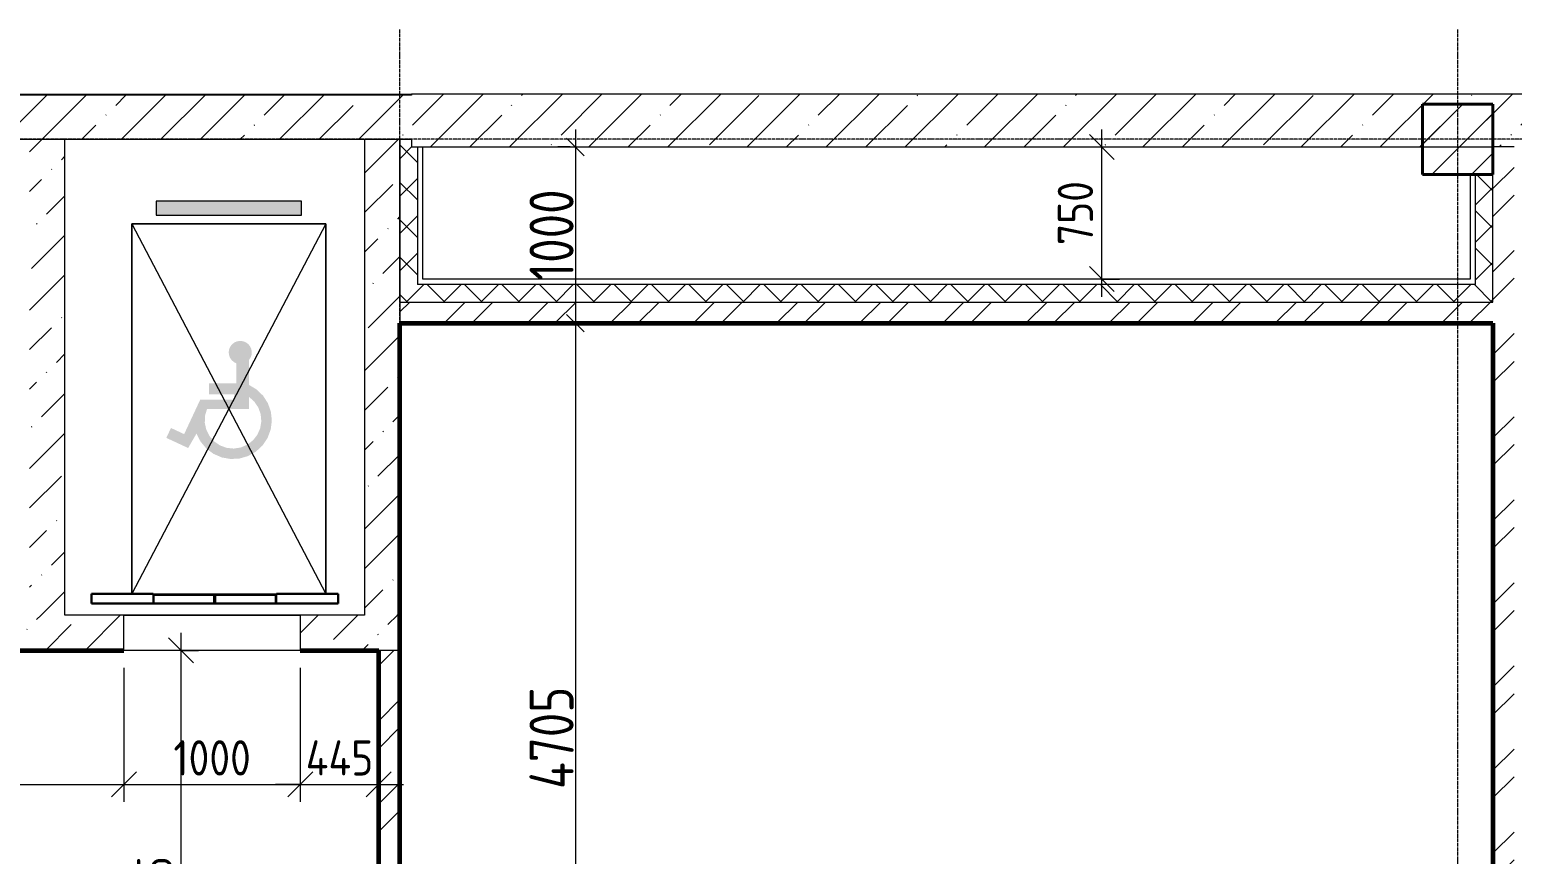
# Model space of a CAD drawing. Header units: millimetres. Extents: x -56773 to 225775, y -262288 to 26541.
# Drawn here: x 47500 to 55910, y 5347 to 10027 of the extents above; entities that cross this region are included whole.
import ezdxf

# ---------------------------------------------------------------- set-up
doc = ezdxf.new("R2010")
doc.units = ezdxf.units.MM
for name, pattern in [('ADSK_Линия сетки', [25, 20, -2.5, 0, -2.5]), ('ADSK_Невидимые', [5, 3, -2]), ('ADSK_Штриховая_ш2 п1_5', [4.5, 3, -1.5])]:
    doc.linetypes.add(name, pattern=pattern)
for name, color, linetype, lineweight in [('3.2) Штук 4 вып Сентябрь', 162, 'Continuous', 60), ('Двери', 7, 'Continuous', 9), ('Несущие колонны', 7, 'Continuous', 18), ('Обобщенные модели', 7, 'ADSK_Невидимые', 18), ('Оборудование', 7, 'Continuous', 18), ('Оси', 7, 'Continuous', 9), ('Перекрытие', 7, 'Continuous', 18), ('Размеры', 7, 'Continuous', 9), ('Стены внутренние', 7, 'Continuous', 18), ('Стены наружные', 7, 'Continuous', 18), ('Стены штриховка', 7, 'Continuous', 9), ('Узлы', 7, 'Continuous', 18)]:
    doc.layers.add(name, color=color, linetype=linetype, lineweight=lineweight)
doc.styles.add('GOST Common_3', font='', dxfattribs={"width": 0.9, "height": 200})
doc.styles.add('GOST Common_5', font='', dxfattribs={"width": 0.85, "height": 250})
doc.styles.get('GOST Common_3').set_extended_font_data('GOST Common')
doc.styles.get('GOST Common_5').set_extended_font_data('GOST Common')
doc.dimstyles.new('ADSK_Основной_2_0_2', dxfattribs={"dimscale": 304.8, "dimtxt": 201.142999, "dimasz": 0.463911, "dimexe": 0.328084, "dimexo": 0.328084, "dimgap": 0.164042, "dimtad": 1, "dimdec": 3, "dimrnd": 0.001, "dimdsep": 46, "dimtxsty": 'GOST Common_3', "dimblk1": 'OBLIQUE', "dimblk2": 'OBLIQUE', "dimsah": 1, "dimcen": 0.09, "dimdle": 0.328084, "dimazin": 2, "dimtfac": 1, "dimtdec": 4, "dimtix": 1, "dimtmove": 0, "dimatfit": 3, "dimfxl": 1, "dimtvp": 1, "dimtolj": 1, "dimtzin": 0, "dimlwd": 20, "dimlwe": 20, "dimarcsym": 2})
doc.dimstyles.new('ADSK_Основной_окр', dxfattribs={"dimscale": 304.8, "dimtxt": 251.428749, "dimasz": 0.328084, "dimexe": 0.328084, "dimexo": 0.328084, "dimgap": 0.032808, "dimtad": 1, "dimdec": 0, "dimrnd": 5, "dimdsep": 46, "dimtxsty": 'GOST Common_5', "dimblk1": 'OBLIQUE', "dimblk2": 'OBLIQUE', "dimsah": 1, "dimcen": 0.09, "dimdle": 0.328084, "dimazin": 2, "dimtfac": 1, "dimtdec": 4, "dimtix": 1, "dimtmove": 0, "dimatfit": 3, "dimfxl": 1, "dimtvp": 1, "dimtolj": 1, "dimtzin": 0, "dimlwd": 20, "dimlwe": 20, "dimarcsym": 2})
pattern_1 = [(45, (0, 0), (-224.5064, 224.5064), []), (45, (224.5, 0), (-224.5064, 224.5064), [396.875, -79.375, 3.353, -76.022])]
pattern_2 = [(45, (0, 0), (-235.7317, 235.7317), []), (45, (157.15, 0), (-235.7317, 235.7317), [])]
pattern_3 = [(45, (0, 0), (84.19025, 308.69666), [396.875, -79.375, 3.353, -76.022])]
pattern_4 = [(45, (0, 0), (-106.066, 106.066), []), (135, (0, 0), (-106.066, -106.066), [])]

# ---------------------------------------------------------------- blocks, each defined once
blk = doc.blocks.new('AS-Shakhta_lifta-GOST_5746-2003 - Лифт_3_2700х1700 проем 1000-730833-Кладочный план подвала')
at = {"layer": 'Оборудование'}
h = blk.add_hatch(color=256, dxfattribs=at)
h.paths.add_polyline_path([(-9.5, 464.1), (-60.4, 461.4), (-109.3, 447.2), (-153.5, 422), (-190.9, 387.4), (-219.3, 345.2), (-237.2, 297.5), (-243.7, 247), (-238.5, 196.4), (-221.7, 148.3), (-194.4, 105.3), (-157.9, 69.8), (-114.3, 43.6), (-114.3, -98), (-123.4, -111.8), (-128.8, -127.6), (-130, -144.1), (-127, -160.5), (-120, -175.5), (-109.5, -188.4), (-96, -198.1), (-80.6, -204.2), (-64.1, -206.2), (-47.6, -203.9), (-32.3, -197.6), (-19, -187.7), (-8.6, -174.7), (-1.8, -159.5), (0.9, -143.1), (-0.6, -126.6), (-6.2, -110.9), (-15.5, -97.2), (-28, -86.3), (-42.9, -78.8), (-42.9, 35.4), (113.5, 35.4), (113.5, 97.4), (-31, 97.4), (-31, 128.1), (162.8, 128.1), (253.6, 322.9), (328.5, 288), (354.7, 344.2), (231, 401.8), (183.6, 319.7), (160.7, 365.2), (128, 404.3), (87.2, 434.8), (40.6, 455.1)])
h.paths.add_polyline_path([(-27.9, 404.9), (12.2, 401), (50, 387.2), (83.3, 364.5), (109.8, 334.2), (128, 298.2), (136.6, 258.9), (135.3, 218.6), (123.9, 180), (-114.3, 180), (-114.3, 111.7), (-144.4, 138.5), (-166.9, 171.9), (-180.4, 209.8), (-184, 249.9), (-177.6, 289.7), (-161.5, 326.6), (-136.7, 358.3), (-104.7, 382.9), (-67.7, 398.8)])
at = {"layer": 'Узлы'}
blk.add_hatch(color=256, dxfattribs=at).paths.add_polyline_path([(412.5, -920), (-412.5, -920), (-412.5, -1000), (412.5, -1000)])
at = {"layer": 'Обобщенные модели', "linetype": 'Continuous', "lineweight": 30}
for p, q in [((780, 1285), (-620, 1285)), ((-620, 1230), (-620, 1285)), ((-267, 1235), (-267, 1285)), ((-267, 1285), (77, 1285)), ((77, 1285), (77, 1235)), ((83, 1235), (83, 1285)), ((83, 1285), (427, 1285)), ((427, 1285), (427, 1235)), ((780, 1230), (780, 1285)), ((-270, 1230), (-620, 1230)), ((77, 1235), (-267, 1235)), ((427, 1235), (83, 1235)), ((430, 1230), (780, 1230))]:
    blk.add_line(p, q, dxfattribs=at)
at = {"layer": 'Обобщенные модели'}
for p, q in [((-270, 1235), (-270, 1285)), ((430, 1235), (430, 1285))]:
    blk.add_line(p, q, dxfattribs=at)
at = {"layer": 'Оборудование'}
for p, q in [((-405, 1350), (595, 1350)), ((-550, -870), (-550, 1230)), ((550, -870), (-550, 1230)), ((-550, -870), (550, 1230)), ((550, 1230), (-550, 1230)), ((-550, 1230), (-550, -870)), ((550, 1230), (550, -870)), ((550, -870), (550, 1230)), ((550, -870), (-550, -870)), ((-550, -870), (550, -870))]:
    blk.add_line(p, q, dxfattribs=at)
at = {"layer": 'Узлы'}
for p, q in [((412.5, -920), (-412.5, -920)), ((-412.5, -920), (-412.5, -1000)), ((412.5, -1000), (412.5, -920)), ((-412.5, -1000), (412.5, -1000))]:
    blk.add_line(p, q, dxfattribs=at)
blk = doc.blocks.new('ADSK_Дверь_Проем - ADSK_Дверь_Проем-1125809-Кладочный план подвала')
at = {"layer": 'Двери', "linetype": 'ADSK_Штриховая_ш2 п1_5'}
for p, q in [((-500, 100), (500, 100)), ((-500, -100), (500, -100))]:
    blk.add_line(p, q, dxfattribs=at)
blk = doc.blocks.new('ADSK_КолоннаЖБ_Прямоугольная - 400x400 мм-1809659-Кладочный план подвала')
at = {"layer": 'Несущие колонны', "lineweight": 40}
for p, q in [((-200, 200), (200, 200)), ((-200, -200), (-200, 200)), ((200, 200), (200, -200)), ((200, -200), (-200, -200))]:
    blk.add_line(p, q, dxfattribs=at)
blk = doc.blocks.new('_Oblique')
at = {"color": 0, "linetype": 'ByBlock', "lineweight": -2}
blk.add_line((-0.5, -0.5), (0.5, 0.5), dxfattribs=at)
blk = doc.blocks.new('DIMBLOCK437-Кладочный план подвала')
at = {"layer": 'Defpoints', "color": 0, "transparency": 16777216}
for p in [(50666.1, 9361.7), (50595.3, 8361.7), (50666.1, 8361.7)]:
    blk.add_point(p, dxfattribs=at)
at = {"layer": 'Размеры', "color": 0, "lineweight": 20, "transparency": 16777216}
for p, q in [((50595.3, 9461.7), (50595.3, 8261.7)), ((50566.1, 9361.7), (50495.3, 9361.7)), ((50566.1, 8361.7), (50495.3, 8361.7))]:
    blk.add_line(p, q, dxfattribs=at)
at = {"layer": 'Размеры', "color": 0, "lineweight": 20, "transparency": 16777216, "xscale": 100, "yscale": 100, "zscale": 100}
for p, rotation in [((50595.3, 9361.7), 90), ((50595.3, 8361.7), 270)]:
    blk.add_blockref('_Oblique', p, dxfattribs=dict(at, rotation=rotation))
at = {"layer": 'Размеры', "color": 0, "lineweight": 9, "transparency": 16777216, "insert": (50460.3, 8861.7), "char_height": 250, "width": 644.339, "attachment_point": 5, "rotation": 90, "style": 'GOST Common_5'}
blk.add_mtext('\\A1;1000', dxfattribs=at)
blk = doc.blocks.new('DIMBLOCK438-Кладочный план подвала')
at = {"layer": 'Defpoints', "color": 0, "transparency": 16777216}
for p in [(50666.1, 8361.7), (50180, 3655), (50595.3, 3655)]:
    blk.add_point(p, dxfattribs=at)
at = {"layer": 'Размеры', "color": 0, "lineweight": 20, "transparency": 16777216}
for p, q in [((50595.3, 8461.7), (50595.3, 3555)), ((50566.1, 8361.7), (50495.3, 8361.7)), ((50280, 3655), (50695.3, 3655))]:
    blk.add_line(p, q, dxfattribs=at)
at = {"layer": 'Размеры', "color": 0, "lineweight": 20, "transparency": 16777216, "xscale": 100, "yscale": 100, "zscale": 100}
for p, rotation in [((50595.3, 8361.7), 90), ((50595.3, 3655), 270)]:
    blk.add_blockref('_Oblique', p, dxfattribs=dict(at, rotation=rotation))
at = {"layer": 'Размеры', "color": 0, "lineweight": 9, "transparency": 16777216, "insert": (50460.3, 6008.3), "char_height": 250, "width": 721.047, "attachment_point": 5, "rotation": 90, "style": 'GOST Common_5'}
blk.add_mtext('\\A1;4705', dxfattribs=at)
blk = doc.blocks.new('DIMBLOCK440-Кладочный план подвала')
at = {"layer": 'Defpoints', "color": 0, "transparency": 16777216}
for p in [(53481.6, 9361.7), (53581.6, 9361.7), (53481.6, 8611.7)]:
    blk.add_point(p, dxfattribs=at)
at = {"layer": 'Размеры', "color": 0, "lineweight": 20, "transparency": 16777216}
for p, q in [((53581.6, 8511.7), (53581.6, 9461.7)), ((53581.6, 9361.7), (53681.6, 9361.7)), ((53581.6, 8611.7), (53681.6, 8611.7))]:
    blk.add_line(p, q, dxfattribs=at)
at = {"layer": 'Размеры', "color": 0, "lineweight": 20, "transparency": 16777216, "xscale": 141.4, "yscale": 141.4, "zscale": 141.4}
for p, rotation in [((53581.6, 9361.7), 90), ((53581.6, 8611.7), 270)]:
    blk.add_blockref('_Oblique', p, dxfattribs=dict(at, rotation=rotation))
at = {"layer": 'Размеры', "color": 0, "lineweight": 9, "transparency": 16777216, "insert": (53431.6, 8986.7), "char_height": 200, "width": 454.106, "attachment_point": 5, "rotation": 90, "style": 'GOST Common_3'}
blk.add_mtext('\\A1;750', dxfattribs=at)
blk = doc.blocks.new('DIMBLOCK441-Кладочный план подвала')
at = {"layer": 'Defpoints', "color": 0, "transparency": 16777216}
for p in [(49600, 6505), (50180, 4101), (50180, 3655)]:
    blk.add_point(p, dxfattribs=at)
at = {"layer": 'Размеры', "color": 0, "lineweight": 20, "transparency": 16777216}
for p, q in [((49600, 6405), (49600, 4001)), ((50180, 3755), (50180, 4201)), ((49500, 4101), (50280, 4101))]:
    blk.add_line(p, q, dxfattribs=at)
at = {"layer": 'Размеры', "color": 0, "lineweight": 20, "transparency": 16777216, "xscale": 141.4, "yscale": 141.4, "zscale": 141.4, "rotation": 180}
blk.add_blockref('_Oblique', (49600, 4101), dxfattribs=at)
at = {"layer": 'Размеры', "color": 0, "lineweight": 20, "transparency": 16777216, "xscale": 141.4, "yscale": 141.4, "zscale": 141.4}
blk.add_blockref('_Oblique', (50180, 4101), dxfattribs=at)
at = {"layer": 'Размеры', "color": 0, "lineweight": 9, "transparency": 16777216, "insert": (49890, 4251), "char_height": 200, "width": 454.106, "attachment_point": 5, "style": 'GOST Common_3'}
blk.add_mtext('\\A1;580', dxfattribs=at)
blk = doc.blocks.new('DIMBLOCK444-Кладочный план подвала')
at = {"layer": 'Defpoints', "color": 0, "transparency": 16777216}
for p in [(48035, 6505), (45800, 5844.7), (48035, 5744.7)]:
    blk.add_point(p, dxfattribs=at)
at = {"layer": 'Размеры', "color": 0, "lineweight": 20, "transparency": 16777216}
for p, q in [((48035, 6405), (48035, 5644.7)), ((45700, 5744.7), (48135, 5744.7)), ((45800, 5744.7), (45800, 5644.7))]:
    blk.add_line(p, q, dxfattribs=at)
at = {"layer": 'Размеры', "color": 0, "lineweight": 20, "transparency": 16777216, "xscale": 141.4, "yscale": 141.4, "zscale": 141.4, "rotation": 180}
blk.add_blockref('_Oblique', (45800, 5744.7), dxfattribs=at)
at = {"layer": 'Размеры', "color": 0, "lineweight": 20, "transparency": 16777216, "xscale": 141.4, "yscale": 141.4, "zscale": 141.4}
blk.add_blockref('_Oblique', (48035, 5744.7), dxfattribs=at)
at = {"layer": 'Размеры', "color": 0, "lineweight": 9, "transparency": 16777216, "insert": (46917.5, 5894.7), "char_height": 200, "width": 605.475, "attachment_point": 5, "style": 'GOST Common_3'}
blk.add_mtext('\\A1;2235', dxfattribs=at)
blk = doc.blocks.new('DIMBLOCK445-Кладочный план подвала')
at = {"layer": 'Defpoints', "color": 0, "transparency": 16777216}
for p in [(48035, 6505), (49035, 6505), (49035, 5744.7)]:
    blk.add_point(p, dxfattribs=at)
at = {"layer": 'Размеры', "color": 0, "lineweight": 20, "transparency": 16777216}
for p, q in [((48035, 6405), (48035, 5644.7)), ((49035, 6405), (49035, 5644.7)), ((47935, 5744.7), (49135, 5744.7))]:
    blk.add_line(p, q, dxfattribs=at)
at = {"layer": 'Размеры', "color": 0, "lineweight": 20, "transparency": 16777216, "xscale": 141.4, "yscale": 141.4, "zscale": 141.4, "rotation": 180}
blk.add_blockref('_Oblique', (48035, 5744.7), dxfattribs=at)
at = {"layer": 'Размеры', "color": 0, "lineweight": 20, "transparency": 16777216, "xscale": 141.4, "yscale": 141.4, "zscale": 141.4}
blk.add_blockref('_Oblique', (49035, 5744.7), dxfattribs=at)
at = {"layer": 'Размеры', "color": 0, "lineweight": 9, "transparency": 16777216, "insert": (48535, 5894.7), "char_height": 200, "width": 560.473, "attachment_point": 5, "style": 'GOST Common_3'}
blk.add_mtext('\\A1;1000', dxfattribs=at)
blk = doc.blocks.new('DIMBLOCK446-Кладочный план подвала')
at = {"layer": 'Defpoints', "color": 0, "transparency": 16777216}
for p in [(49035, 6505), (49480, 5844.7), (49480, 5744.7)]:
    blk.add_point(p, dxfattribs=at)
at = {"layer": 'Размеры', "color": 0, "lineweight": 20, "transparency": 16777216}
for p, q in [((49035, 6405), (49035, 5644.7)), ((49035, 5744.7), (48893.6, 5744.7)), ((49035, 5744.7), (49480, 5744.7)), ((49480, 5744.7), (49480, 5644.7)), ((49480, 5744.7), (49621.4, 5744.7))]:
    blk.add_line(p, q, dxfattribs=at)
at = {"layer": 'Размеры', "color": 0, "lineweight": 20, "transparency": 16777216, "xscale": 141.4, "yscale": 141.4, "zscale": 141.4}
blk.add_blockref('_Oblique', (49035, 5744.7), dxfattribs=at)
at = {"layer": 'Размеры', "color": 0, "lineweight": 20, "transparency": 16777216, "xscale": 141.4, "yscale": 141.4, "zscale": 141.4, "rotation": 180}
blk.add_blockref('_Oblique', (49480, 5744.7), dxfattribs=at)
at = {"layer": 'Размеры', "color": 0, "lineweight": 9, "transparency": 16777216, "insert": (49257.5, 5894.7), "char_height": 200, "width": 495.016, "attachment_point": 5, "style": 'GOST Common_3'}
blk.add_mtext('\\A1;445', dxfattribs=at)
blk = doc.blocks.new('DIMBLOCK448-Кладочный план подвала')
at = {"layer": 'Defpoints', "color": 0, "transparency": 16777216}
for p in [(48258.5, 6505), (48358.5, 6505), (48540, 3680)]:
    blk.add_point(p, dxfattribs=at)
at = {"layer": 'Размеры', "color": 0, "lineweight": 20, "transparency": 16777216}
for p, q in [((48358.5, 3580), (48358.5, 6605)), ((48358.5, 6505), (48458.5, 6505)), ((48440, 3680), (48258.5, 3680))]:
    blk.add_line(p, q, dxfattribs=at)
at = {"layer": 'Размеры', "color": 0, "lineweight": 20, "transparency": 16777216, "xscale": 141.4, "yscale": 141.4, "zscale": 141.4}
for p, rotation in [((48358.5, 6505), 90), ((48358.5, 3680), 270)]:
    blk.add_blockref('_Oblique', p, dxfattribs=dict(at, rotation=rotation))
at = {"layer": 'Размеры', "color": 0, "lineweight": 9, "transparency": 16777216, "insert": (48208.5, 5092.5), "char_height": 200, "width": 605.475, "attachment_point": 5, "rotation": 90, "style": 'GOST Common_3'}
blk.add_mtext('\\A1;2825', dxfattribs=at)

msp = doc.modelspace()

# ---------------------------------------------------------------- hatches: boundary and pattern name
at = {"layer": 'Несущие колонны', "lineweight": 9}
h = msp.add_hatch(dxfattribs=at)
h.set_pattern_fill('FP_3', color=256, style=0, pattern_type=2)
h.set_pattern_definition(pattern_1)
h.paths.add_polyline_path([(55800, 9204.969), (55800, 9604.969), (55400, 9604.969), (55400, 9204.969)])
at = {"layer": 'Стены внутренние', "lineweight": 9}
h = msp.add_hatch(dxfattribs=at)
h.set_pattern_fill('FP_3', color=256, style=0, pattern_type=2)
h.set_pattern_definition(pattern_1)
h.paths.add_polyline_path([(49600, 9404.969), (49665, 9404.969), (49665, 9654.969), (45800, 9654.969), (45800, 9404.969), (47349.7198, 9404.969)])
h = msp.add_hatch(dxfattribs=at)
h.set_pattern_fill('FP_3', color=256, style=0, pattern_type=2)
h.set_pattern_definition(pattern_1)
h.paths.add_polyline_path([(61850, 9361.6677), (61850, 9661.6677), (49665, 9661.6677), (49665, 9361.6677), (61550, 9361.6677)])
h = msp.add_hatch(dxfattribs=at)
h.set_pattern_fill('FP_2', color=256, style=0, pattern_type=2)
h.set_pattern_definition(pattern_2)
h.paths.add_polyline_path([(55920, 2604.969), (55920, 9361.6677), (55800, 9361.6677), (55800, 3654.969), (55850, 3654.969), (55850, 3154.969), (55800, 3154.969), (55800, 2604.969)])
h = msp.add_hatch(dxfattribs=at)
h.set_pattern_fill('FP_2', color=256, style=0, pattern_type=2)
h.set_pattern_definition(pattern_2)
h.paths.add_polyline_path([(55800, 8361.6677), (55800, 8481.6677), (49600, 8481.6677), (49600, 8361.6677), (52785.5782, 8361.6677)])
h = msp.add_hatch(dxfattribs=at)
h.set_pattern_fill('FP_2', color=256, style=0, pattern_type=2)
h.set_pattern_definition(pattern_2)
h.paths.add_polyline_path([(49600, 3654.969), (49600, 6504.969), (49480, 6504.969), (49480, 3654.969)])
at = {"layer": 'Стены наружные', "lineweight": 9}
h = msp.add_hatch(dxfattribs=at)
h.set_pattern_fill('FP_1', color=256, style=0, pattern_type=2)
h.set_pattern_definition(pattern_3)
h.paths.add_polyline_path([(47700, 6704.969), (47700, 9404.969), (47500, 9404.969), (47500, 6704.969)])
h = msp.add_hatch(dxfattribs=at)
h.set_pattern_fill('FP_1', color=256, style=0, pattern_type=2)
h.set_pattern_definition(pattern_3)
h.paths.add_polyline_path([(49600, 6704.969), (49600, 9404.969), (49400, 9404.969), (49400, 6704.969)])
h = msp.add_hatch(dxfattribs=at)
h.set_pattern_fill('FP_24', color=256, style=0, pattern_type=2)
h.set_pattern_definition(pattern_4)
h.paths.add_polyline_path([(49700, 8581.6677), (49700, 9361.6677), (49665, 9361.6677), (49665, 9404.969), (49600, 9404.969), (49600, 8581.6677)])
h = msp.add_hatch(dxfattribs=at)
h.set_pattern_fill('FP_24', color=256, style=0, pattern_type=2)
h.set_pattern_definition(pattern_4)
h.paths.add_polyline_path([(55800, 8581.6677), (55800, 9204.969), (55700, 9204.969), (55700, 8581.6677)])
h = msp.add_hatch(dxfattribs=at)
h.set_pattern_fill('FP_24', color=256, style=0, pattern_type=2)
h.set_pattern_definition(pattern_4)
h.paths.add_polyline_path([(55800, 8481.6677), (55800, 8581.6677), (49600, 8581.6677), (49600, 8481.6677), (52785.5782, 8481.6677)])
h = msp.add_hatch(dxfattribs=at)
h.set_pattern_fill('FP_1', color=256, style=0, pattern_type=2)
h.set_pattern_definition(pattern_3)
h.paths.add_polyline_path([(45800, 6504.969), (48035, 6504.969), (48035, 6704.969), (45800, 6704.969)])
h.paths.add_polyline_path([(49035, 6504.969), (49600, 6504.969), (49600, 6704.969), (49035, 6704.969)])

# ---------------------------------------------------------------- linework, layer by layer
at = {"layer": '3.2) Штук 4 вып Сентябрь'}
for p, q in [((49600, 6504.969), (49600, 8361.6677)), ((49600, 8361.6677), (55800, 8361.6677)), ((55800, 8361.6677), (55800, 3654.969)), ((45800, 6504.969), (48035, 6504.969)), ((49035, 6504.969), (49480, 6504.969)), ((49480, 3654.969), (49480, 6504.969)), ((49600, 3654.969), (49600, 6504.969))]:
    msp.add_line(p, q, dxfattribs=at)
at = {"layer": 'Несущие колонны', "lineweight": 9}
for p, q in [((55800, 9604.969), (55400, 9604.969)), ((55400, 9604.969), (55400, 9204.969)), ((55800, 9204.969), (55800, 9604.969)), ((55400, 9204.969), (55800, 9204.969))]:
    msp.add_line(p, q, dxfattribs=at)
at = {"layer": 'Оси', "linetype": 'ADSK_Линия сетки', "lineweight": 5}
for p, q in [((49600, -10973.8823), (49600, 10027.4451)), ((55600, -10973.8823), (55600, 10027.4451)), ((62221.372, 9404.969), (-25240.0967, 9404.969))]:
    msp.add_line(p, q, dxfattribs=at)
at = {"layer": 'Перекрытие'}
for p, q in [((45900, 9661.6677), (49665, 9661.6677)), ((49730, 9361.6677), (52785.5782, 9361.6677)), ((48035, 6704.969), (49035, 6704.969))]:
    msp.add_line(p, q, dxfattribs=at)
at = {"layer": 'Стены внутренние', "lineweight": 5}
for p, q in [((49665, 9654.969), (45800, 9654.969)), ((61850, 9661.6677), (49665, 9661.6677)), ((49665, 9661.6677), (49665, 9654.969)), ((45800, 9404.969), (49600, 9404.969)), ((49730, 9361.6677), (55800, 9361.6677)), ((55800, 9361.6677), (55800, 9204.969))]:
    msp.add_line(p, q, dxfattribs=at)
at = {"layer": 'Стены наружные', "lineweight": 9}
for p, q in [((47700, 6704.969), (47700, 9404.969)), ((49400, 9404.969), (49400, 6704.969)), ((49600, 8481.6677), (49600, 9404.969)), ((49600, 9404.969), (49600, 9404.969)), ((49600, 9404.969), (49600, 8481.6677)), ((49730, 8611.6677), (49730, 9361.6677)), ((55800, 9204.969), (55670, 9204.969)), ((55670, 9204.969), (55670, 8611.6677)), ((55800, 8481.6677), (55800, 9204.969)), ((55670, 8611.6677), (49730, 8611.6677)), ((49600, 8481.6677), (55800, 8481.6677)), ((48035, 6704.969), (47700, 6704.969)), ((48035, 6504.969), (48035, 6704.969)), ((49400, 6704.969), (49035, 6704.969)), ((49035, 6704.969), (49035, 6504.969))]:
    msp.add_line(p, q, dxfattribs=at)
at = {"layer": 'Стены штриховка', "lineweight": 9}
for p, q in [((49600, 9404.969), (49665, 9404.969)), ((49665, 9404.969), (49665, 9361.6677)), ((49665, 9361.6677), (49730, 9361.6677)), ((49700, 9361.6677), (49700, 8581.6677)), ((55920, 9361.6677), (55800, 9361.6677)), ((55700, 9204.969), (55700, 8581.6677)), ((55700, 8581.6677), (49700, 8581.6677)), ((49600, 8481.6677), (49600, 8361.6677)), ((49600, 6504.969), (49480, 6504.969))]:
    msp.add_line(p, q, dxfattribs=at)

# ---------------------------------------------------------------- block references
at = {"layer": 'Двери', "rotation": 180}
msp.add_blockref('ADSK_Дверь_Проем - ADSK_Дверь_Проем-1125809-Кладочный план подвала', (48535, 6604.969), dxfattribs=at)
at = {"layer": 'Несущие колонны', "lineweight": 40, "rotation": 89.9999999999999}
msp.add_blockref('ADSK_КолоннаЖБ_Прямоугольная - 400x400 мм-1809659-Кладочный план подвала', (55600, 9404.969), dxfattribs=at)
at = {"layer": 'Оборудование', "rotation": 180}
msp.add_blockref('AS-Shakhta_lifta-GOST_5746-2003 - Лифт_3_2700х1700 проем 1000-730833-Кладочный план подвала', (48630, 8054.969), dxfattribs=at)

# ---------------------------------------------------------------- dimensions: what is measured, and where the dimension line sits
at = {"layer": 'Размеры', "lineweight": 9}
for base, p1, p2, dimstyle, override, picture, middle in [((50595.3412, 8361.6677), (50666.0519, 9361.6677), (50666.0519, 8361.6677), 'ADSK_Основной_окр', {"dimpost": '<>', "dimfxl": 1000}, 'DIMBLOCK437-Кладочный план подвала', (50460.3412, 8861.6677)), ((53581.5637, 9361.6677), (53481.5788, 8611.6677), (53481.5788, 9361.6677), 'ADSK_Основной_2_0_2', {"dimpost": '<>', "dimfxl": 750}, 'DIMBLOCK440-Кладочный план подвала', (53431.5637, 8986.6677)), ((50595.3412, 3654.969), (50666.0519, 8361.6677), (50180, 3654.969), 'ADSK_Основной_окр', {"dimpost": '<>', "dimfxl": 4731.729001}, 'DIMBLOCK438-Кладочный план подвала', (50460.3412, 6008.3183)), ((48358.4529, 6504.969), (48540, 3679.969), (48258.468, 6504.969), 'ADSK_Основной_2_0_2', {"dimpost": '<>', "dimfxl": 2838.993706}, 'DIMBLOCK448-Кладочный план подвала', (48208.4529, 5092.469))]:
    dim = msp.add_linear_dim(base=base, p1=p1, p2=p2, angle=90, dimstyle=dimstyle, override=override, dxfattribs=at)
    dim.commit()
    dim.dimension.update_dxf_attribs({"geometry": picture, "text_midpoint": middle})
for base, p1, p2, override, picture, middle in [((48035, 5744.6973), (45800, 5844.6822), (48035, 6504.969), {"dimpost": '<>', "dimfxl": 2330.494279}, 'DIMBLOCK444-Кладочный план подвала', (46917.5, 5894.6973)), ((49035, 5744.6973), (48035, 6504.969), (49035, 6504.969), {"dimpost": '<>', "dimfxl": 1000}, 'DIMBLOCK445-Кладочный план подвала', (48535, 5894.6973)), ((49480, 5744.6973), (49035, 6504.969), (49480, 5844.6822), {"dimpost": '<>', "dimfxl": 796.243419}, 'DIMBLOCK446-Кладочный план подвала', (49257.5, 5894.6973)), ((50180, 4100.9898), (49600, 6504.969), (50180, 3654.969), {"dimpost": '<>', "dimfxl": 2908.418814}, 'DIMBLOCK441-Кладочный план подвала', (49890, 4250.9898))]:
    dim = msp.add_linear_dim(base=base, p1=p1, p2=p2, dimstyle='ADSK_Основной_2_0_2', override=override, dxfattribs=at)
    dim.commit()
    dim.dimension.update_dxf_attribs({"geometry": picture, "text_midpoint": middle})

doc.saveas('drawing.dxf')
